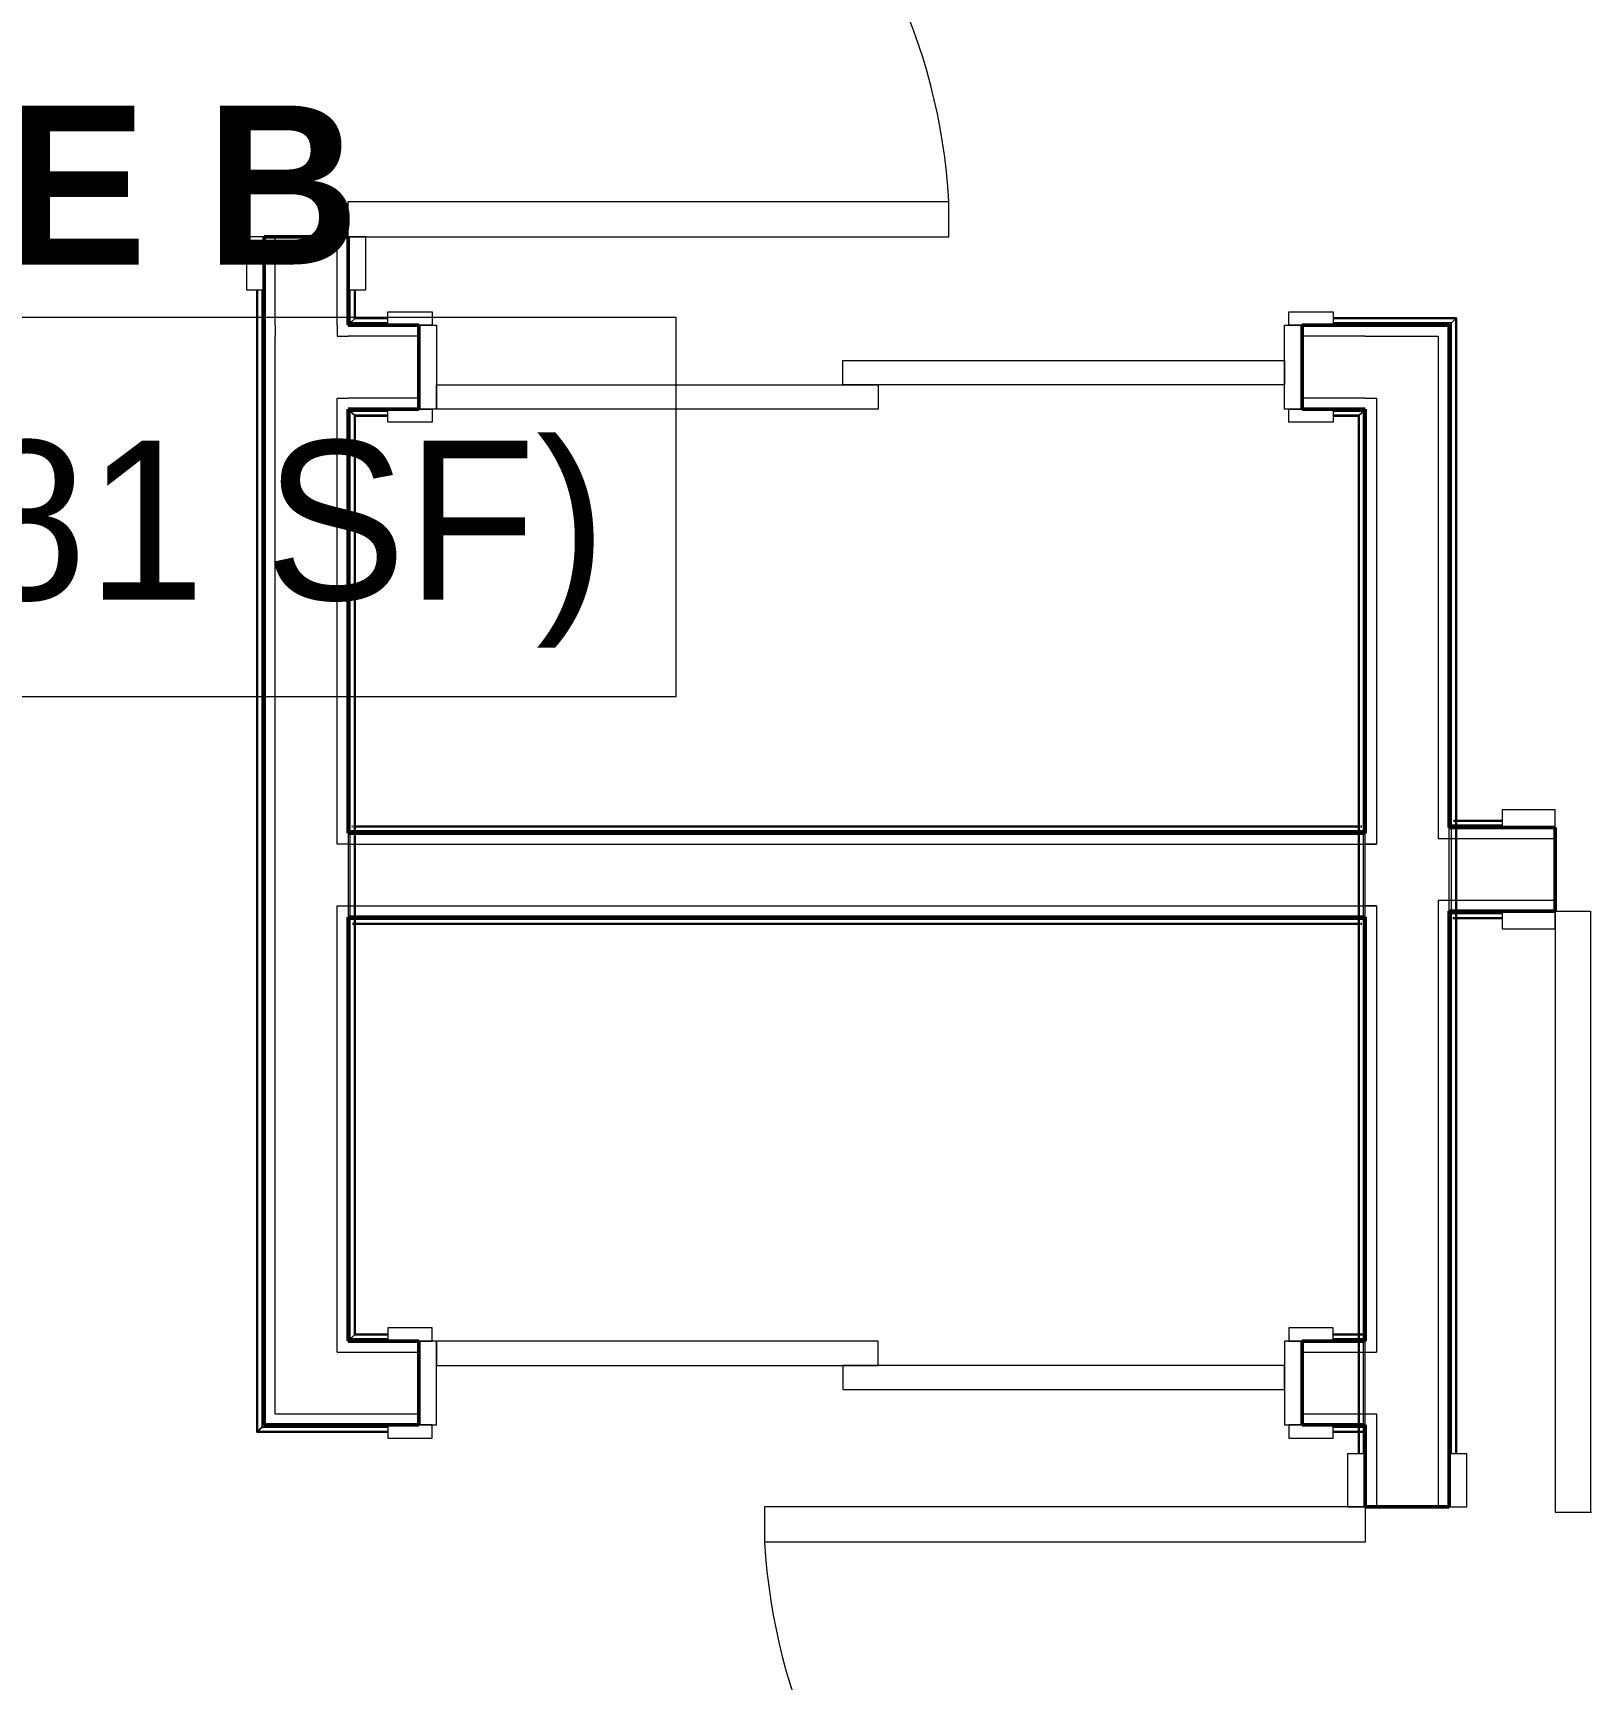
# Model space of a CAD drawing. Header units: inches. Extents: x -4235 to -464, y 9706 to 12425.
# Drawn here: x -3065.1 to -2977.5, y 10543.1 to 10636.3 of the extents above; entities that cross this region are included whole.
import ezdxf

# ---------------------------------------------------------------- set-up
doc = ezdxf.new("R2010")
doc.units = ezdxf.units.IN
doc.header["$MEASUREMENT"] = 0
for name, color, linetype, lineweight in [('0-1', 7, 'Continuous', 5), ('0-2', 10, 'Continuous', 9), ('A-AREA-IDEN', 2, 'Continuous', 9), ('A-DOOR-1', 7, 'Continuous', 9), ('A-DOOR-2', 90, 'Continuous', 20), ('A-DOOR-FRAM-1', 90, 'Continuous', 20), ('A-WALL-1', 250, 'Continuous', 50), ('A-WALL-2', 50, 'Continuous', 13), ('A-WALL-3', 10, 'Continuous', 9), ('A-WALL-4', 254, 'Continuous', 9), ('A-WALL-5', 7, 'Continuous', 9)]:
    doc.layers.add(name, color=color, linetype=linetype, lineweight=lineweight)
doc.styles.add('Century Gothic', font='ufonts.com_century-gothic.ttf', dxfattribs={"height": 9})
doc.styles.add('Century Gothic_B', font='GOTHICB.TTF', dxfattribs={"height": 9})

# ---------------------------------------------------------------- blocks, each defined once
blk = doc.blocks.new('Basic Wall _ INT - W4BØF - _5_8 GYP - 2X4 WOOD_BATT_ - 5_8 GYP_ - ___-2682874-BACKGROUND - 1ST FLOOR')
at = {"layer": 'A-WALL-3'}
blk.add_line((-3052.021, 10624.714), (-3052.021, 10621.714), dxfattribs=at)
at = {"layer": 'A-WALL-4'}
for p, q in [((-3052.372, 10619.714), (-3052.372, 10621.714)), ((-3052.021, 10621.714), (-3052.021, 10619.714))]:
    blk.add_line(p, q, dxfattribs=at)
at = {"layer": 'A-WALL-5'}
for p, q in [((-3052.434, 10619.714), (-3052.434, 10621.714)), ((-3052.146, 10621.714), (-3052.146, 10619.714))]:
    blk.add_line(p, q, dxfattribs=at)
blk = doc.blocks.new('Basic Wall _ INT - W4BØF - _5_8 GYP - 2X4 WOOD_BATT_ - 5_8 GYP_ - ___-2682873-BACKGROUND - 1ST FLOOR')
at = {"layer": 'A-WALL-3'}
for p, q in [((-3047.271, 10624.714), (-3047.271, 10621.714)), ((-3047.271, 10619.714), (-3047.247, 10619.738)), ((-3047.131, 10619.854), (-3047.069, 10619.916)), ((-3047.065, 10619.92), (-3046.919, 10620.066)), ((-3046.919, 10620.066), (-3046.857, 10620.128))]:
    blk.add_line(p, q, dxfattribs=at)
at = {"layer": 'A-WALL-4'}
for p, q in [((-3047.271, 10621.714), (-3047.271, 10619.714)), ((-3046.919, 10620.066), (-3046.919, 10621.714))]:
    blk.add_line(p, q, dxfattribs=at)
at = {"layer": 'A-WALL-5'}
for p, q in [((-3047.146, 10619.839), (-3047.146, 10621.714)), ((-3046.857, 10620.128), (-3046.857, 10621.714))]:
    blk.add_line(p, q, dxfattribs=at)
at = {"layer": 'A-WALL-5', "flags": 128}
for points in [[(-3047.146, 10619.839), (-3047.148, 10619.837), (-3047.157, 10619.828), (-3047.17, 10619.815), (-3047.187, 10619.798), (-3047.206, 10619.779), (-3047.228, 10619.757)], [(-3046.857, 10620.128), (-3046.976, 10620.008), (-3047.068, 10619.917), (-3047.126, 10619.859), (-3047.146, 10619.839)]]:
    blk.add_lwpolyline(points, dxfattribs=at)
blk = doc.blocks.new('Basic Wall _ INT - W4BØF - _5_8 GYP - 2X4 WOOD_BATT_ - 5_8 GYP_ - ___-2682876-BACKGROUND - 1ST FLOOR')
at = {"layer": 'A-WALL-3'}
for p, q in [((-3052.226, 10557.259), (-3052.372, 10557.113)), ((-3052.16, 10557.324), (-3052.222, 10557.263)), ((-3052.021, 10557.464), (-3052.044, 10557.44)), ((-2991.521, 10557.464), (-2993.271, 10557.464)), ((-2989.699, 10557.44), (-2989.699, 10557.464)), ((-2989.699, 10557.4), (-2989.699, 10557.38)), ((-2989.699, 10557.38), (-2989.699, 10557.339)), ((-2989.699, 10557.339), (-2989.699, 10557.32)), ((-2989.699, 10557.263), (-2989.699, 10557.324)), ((-2989.699, 10557.32), (-2989.699, 10557.051)), ((-2989.699, 10557.113), (-2989.699, 10557.259)), ((-3052.372, 10557.113), (-3052.434, 10557.051)), ((-2990.112, 10557.113), (-2990.001, 10557.113)), ((-2989.993, 10557.113), (-2989.907, 10557.113)), ((-2989.901, 10557.113), (-2989.847, 10557.113)), ((-2989.699, 10557.051), (-2989.699, 10557.113))]:
    blk.add_line(p, q, dxfattribs=at)
at = {"layer": 'A-WALL-4'}
for p, q in [((-3045.021, 10557.464), (-3052.021, 10557.464)), ((-2989.699, 10557.464), (-2991.521, 10557.464)), ((-2989.699, 10557.464), (-2989.699, 10557.422)), ((-2989.699, 10557.422), (-2989.699, 10557.4)), ((-3052.372, 10557.113), (-3045.021, 10557.113)), ((-2991.521, 10557.113), (-2990.112, 10557.113)), ((-2990.112, 10557.051), (-2990.001, 10557.051)), ((-2989.993, 10557.051), (-2989.907, 10557.051)), ((-2989.901, 10557.051), (-2989.847, 10557.051))]:
    blk.add_line(p, q, dxfattribs=at)
at = {"layer": 'A-WALL-5'}
for p, q in [((-3052.146, 10557.339), (-3045.021, 10557.339)), ((-2991.521, 10557.339), (-2989.699, 10557.339)), ((-3052.434, 10557.051), (-3045.021, 10557.051)), ((-2991.521, 10557.051), (-2990.112, 10557.051))]:
    blk.add_line(p, q, dxfattribs=at)
at = {"layer": 'A-WALL-5', "flags": 128}
for points in [[(-3052.434, 10557.051), (-3052.315, 10557.17), (-3052.223, 10557.262), (-3052.165, 10557.32), (-3052.146, 10557.339)], [(-3052.146, 10557.339), (-3052.143, 10557.342), (-3052.135, 10557.35), (-3052.121, 10557.363), (-3052.104, 10557.38), (-3052.085, 10557.4), (-3052.063, 10557.422)]]:
    blk.add_lwpolyline(points, dxfattribs=at)
blk = doc.blocks.new('Basic Wall _ INT - W4BØF - _5_8 GYP - 2X4 WOOD_BATT_ - 5_8 GYP_ - ___-2682875-BACKGROUND - 1ST FLOOR')
at = {"layer": 'A-WALL-3'}
for p, q in [((-3047.247, 10562.238), (-3047.271, 10562.214)), ((-3047.069, 10562.416), (-3047.131, 10562.354)), ((-3046.919, 10562.566), (-3047.065, 10562.42)), ((-3046.857, 10562.628), (-3046.919, 10562.566)), ((-3043.271, 10562.214), (-3045.021, 10562.214)), ((-2991.521, 10562.214), (-2993.271, 10562.214)), ((-2990.112, 10562.566), (-2990.012, 10562.566)), ((-2989.993, 10562.566), (-2989.916, 10562.566)), ((-2989.901, 10562.566), (-2989.852, 10562.566)), ((-2989.699, 10562.566), (-2989.699, 10562.628)), ((-2989.699, 10562.628), (-2989.699, 10562.508)), ((-2989.699, 10562.42), (-2989.699, 10562.566)), ((-2989.699, 10562.508), (-2989.699, 10562.359)), ((-2989.699, 10562.354), (-2989.699, 10562.416)), ((-2989.699, 10562.359), (-2989.699, 10562.339)), ((-2989.699, 10562.339), (-2989.699, 10562.337)), ((-2989.699, 10562.337), (-2989.699, 10562.328)), ((-2989.699, 10562.328), (-2989.699, 10562.279)), ((-2989.699, 10562.214), (-2989.699, 10562.238))]:
    blk.add_line(p, q, dxfattribs=at)
at = {"layer": 'A-WALL-4'}
for p, q in [((-3045.021, 10562.214), (-3047.271, 10562.214)), ((-3046.919, 10562.566), (-3045.021, 10562.566)), ((-2991.521, 10562.566), (-2990.112, 10562.566)), ((-2989.699, 10562.214), (-2991.521, 10562.214)), ((-2990.112, 10562.628), (-2990.012, 10562.628)), ((-2989.993, 10562.628), (-2989.916, 10562.628)), ((-2989.901, 10562.628), (-2989.853, 10562.628)), ((-2989.699, 10562.279), (-2989.699, 10562.257)), ((-2989.699, 10562.257), (-2989.699, 10562.214))]:
    blk.add_line(p, q, dxfattribs=at)
at = {"layer": 'A-WALL-5'}
for p, q in [((-3045.021, 10562.339), (-3047.146, 10562.339)), ((-3046.857, 10562.628), (-3045.021, 10562.628)), ((-2991.521, 10562.628), (-2990.112, 10562.628)), ((-2989.699, 10562.339), (-2991.521, 10562.339))]:
    blk.add_line(p, q, dxfattribs=at)
at = {"layer": 'A-WALL-5', "flags": 128}
for points in [[(-3047.228, 10562.257), (-3047.206, 10562.279), (-3047.187, 10562.298), (-3047.17, 10562.315), (-3047.157, 10562.328), (-3047.148, 10562.337), (-3047.146, 10562.339)], [(-3047.146, 10562.339), (-3047.126, 10562.359), (-3047.068, 10562.417), (-3046.976, 10562.508), (-3046.857, 10562.628)]]:
    blk.add_lwpolyline(points, dxfattribs=at)
blk = doc.blocks.new('Basic Wall _ INT - W4BØF - _5_8 GYP - 2X4 WOOD_BATT_ - 5_8 GYP_ - ___-2682878-BACKGROUND - 1ST FLOOR')
at = {"layer": 'A-WALL-3'}
for p, q in [((-2989.699, 10614.964), (-2989.723, 10614.94)), ((-2990.05, 10614.613), (-2990.112, 10614.551)), ((-2989.904, 10614.759), (-2990.05, 10614.613)), ((-2989.839, 10614.824), (-2989.901, 10614.763)), ((-2990.05, 10591.378), (-2990.05, 10591.259)), ((-2990.05, 10591.258), (-2990.05, 10591.167)), ((-2990.05, 10591.167), (-2990.05, 10591.109)), ((-2990.05, 10590.964), (-2990.05, 10590.339)), ((-2989.699, 10586.214), (-2989.699, 10590.964)), ((-2990.05, 10590.318), (-2990.05, 10586.214)), ((-2990.05, 10586.07), (-2990.05, 10586.012)), ((-2990.05, 10586.012), (-2990.05, 10585.921)), ((-2990.05, 10585.92), (-2990.05, 10585.801)), ((-2990.05, 10562.628), (-2990.05, 10562.52)), ((-2990.05, 10562.508), (-2990.05, 10562.426)), ((-2990.05, 10562.417), (-2990.05, 10562.365)), ((-2990.05, 10562.214), (-2990.05, 10557.464)), ((-2989.699, 10557.464), (-2989.699, 10562.214)), ((-2990.05, 10557.32), (-2990.05, 10557.268)), ((-2990.05, 10557.262), (-2990.05, 10557.179)), ((-2990.05, 10557.17), (-2990.05, 10557.062))]:
    blk.add_line(p, q, dxfattribs=at)
at = {"layer": 'A-WALL-4'}
for p, q in [((-2989.699, 10590.964), (-2989.699, 10614.964)), ((-2990.05, 10614.613), (-2990.05, 10591.378)), ((-2990.112, 10591.378), (-2990.112, 10591.259)), ((-2990.112, 10591.258), (-2990.112, 10591.167)), ((-2990.112, 10591.167), (-2990.112, 10591.109)), ((-2990.112, 10590.964), (-2990.112, 10590.339)), ((-2989.824, 10590.964), (-2989.824, 10590.339)), ((-2990.112, 10590.314), (-2990.112, 10586.214)), ((-2989.824, 10590.332), (-2989.824, 10586.214)), ((-2990.112, 10586.07), (-2990.112, 10586.012)), ((-2989.699, 10562.214), (-2989.699, 10586.214)), ((-2990.112, 10586.012), (-2990.112, 10585.921)), ((-2990.112, 10585.92), (-2990.112, 10585.802)), ((-2990.05, 10585.801), (-2990.05, 10562.628)), ((-2990.112, 10562.628), (-2990.112, 10562.522)), ((-2990.112, 10562.508), (-2990.112, 10562.427)), ((-2990.112, 10562.417), (-2990.112, 10562.366)), ((-2990.112, 10562.214), (-2990.112, 10557.464)), ((-2989.824, 10562.214), (-2989.824, 10561.611)), ((-2989.824, 10561.589), (-2989.824, 10558.089)), ((-2990.112, 10557.32), (-2990.112, 10557.269)), ((-2990.112, 10557.262), (-2990.112, 10557.181)), ((-2990.112, 10557.17), (-2990.112, 10557.065)), ((-2989.824, 10558.068), (-2989.824, 10557.464)), ((-2989.699, 10555.839), (-2989.699, 10557.464)), ((-2990.05, 10557.051), (-2990.05, 10555.839))]:
    blk.add_line(p, q, dxfattribs=at)
at = {"layer": 'A-WALL-5'}
for p, q in [((-2990.112, 10614.551), (-2990.112, 10591.378)), ((-2989.824, 10614.839), (-2989.824, 10590.964)), ((-2989.824, 10586.214), (-2989.824, 10562.214)), ((-2990.112, 10585.801), (-2990.112, 10562.628)), ((-2989.824, 10557.464), (-2989.824, 10555.839)), ((-2990.112, 10557.051), (-2990.112, 10555.839))]:
    blk.add_line(p, q, dxfattribs=at)
at = {"layer": 'A-WALL-5', "flags": 128}
for points in [[(-2989.824, 10614.839), (-2989.821, 10614.842), (-2989.813, 10614.85), (-2989.8, 10614.863), (-2989.783, 10614.88), (-2989.763, 10614.9), (-2989.742, 10614.922)], [(-2990.112, 10614.551), (-2989.993, 10614.67), (-2989.901, 10614.762), (-2989.843, 10614.82), (-2989.824, 10614.839)]]:
    blk.add_lwpolyline(points, dxfattribs=at)
blk = doc.blocks.new('Basic Wall _ INT - W4BØF - _5_8 GYP - 2X4 WOOD_BATT_ - 5_8 GYP_ - ___-2682877-BACKGROUND - 1ST FLOOR')
at = {"layer": 'A-WALL-3'}
for p, q in [((-2984.925, 10619.738), (-2984.949, 10619.714)), ((-2984.747, 10619.916), (-2984.809, 10619.854)), ((-2984.598, 10620.066), (-2984.743, 10619.92)), ((-2984.535, 10620.128), (-2984.598, 10620.066)), ((-2984.598, 10591.696), (-2984.598, 10591.583)), ((-2984.949, 10586.539), (-2984.949, 10591.289)), ((-2984.598, 10591.578), (-2984.598, 10591.492)), ((-2984.598, 10591.488), (-2984.598, 10591.434)), ((-2984.598, 10591.253), (-2984.598, 10586.576)), ((-2984.598, 10586.391), (-2984.598, 10586.337)), ((-2984.598, 10586.332), (-2984.598, 10586.245)), ((-2984.598, 10586.238), (-2984.598, 10586.126)), ((-2984.949, 10552.839), (-2984.949, 10555.839))]:
    blk.add_line(p, q, dxfattribs=at)
at = {"layer": 'A-WALL-4'}
for p, q in [((-2984.949, 10591.289), (-2984.949, 10619.714)), ((-2984.598, 10620.066), (-2984.598, 10591.696)), ((-2984.535, 10620.128), (-2984.535, 10620.108)), ((-2984.535, 10591.695), (-2984.535, 10591.583)), ((-2984.824, 10586.552), (-2984.824, 10591.276)), ((-2984.535, 10591.577), (-2984.535, 10591.492)), ((-2984.535, 10591.488), (-2984.535, 10591.434)), ((-2984.535, 10591.246), (-2984.535, 10586.582)), ((-2984.949, 10555.839), (-2984.949, 10586.539)), ((-2984.598, 10586.126), (-2984.598, 10555.839)), ((-2984.535, 10586.391), (-2984.535, 10586.337)), ((-2984.535, 10586.331), (-2984.535, 10586.245)), ((-2984.535, 10586.237), (-2984.535, 10586.126))]:
    blk.add_line(p, q, dxfattribs=at)
at = {"layer": 'A-WALL-5'}
for p, q in [((-2984.824, 10591.289), (-2984.824, 10619.839)), ((-2984.535, 10620.108), (-2984.535, 10591.703)), ((-2984.824, 10555.839), (-2984.824, 10586.539)), ((-2984.535, 10586.126), (-2984.535, 10555.839))]:
    blk.add_line(p, q, dxfattribs=at)
at = {"layer": 'A-WALL-5', "flags": 128}
for points in [[(-2984.906, 10619.757), (-2984.885, 10619.779), (-2984.865, 10619.798), (-2984.848, 10619.815), (-2984.835, 10619.828), (-2984.827, 10619.837), (-2984.824, 10619.839)], [(-2984.824, 10619.839), (-2984.804, 10619.859), (-2984.746, 10619.917), (-2984.655, 10620.008), (-2984.535, 10620.128)]]:
    blk.add_lwpolyline(points, dxfattribs=at)
blk = doc.blocks.new('SWING - SINGLE - FLUSH - 2-10 x 6-8 - PRIVACY-3199407-BACKGROUND - 1ST FLOOR')
at = {"layer": 'A-DOOR-1'}
blk.add_arc((17, 2.375), 34.067, 93.36569, 180, dxfattribs=at)
at = {"layer": 'A-DOOR-2'}
for p, q in [((15, 2.375), (15, 36.383)), ((17, 36.383), (15, 36.383)), ((17, 2.375), (17, 36.383)), ((17, 2.375), (15, 2.375))]:
    blk.add_line(p, q, dxfattribs=at)
at = {"layer": 'A-DOOR-FRAM-1'}
for p, q in [((-17, 3.375), (-20, 3.375)), ((-20, 3.375), (-20, 2.375)), ((-17, 2.375), (-17, 3.375)), ((20, 3.375), (17, 3.375)), ((17, 3.375), (17, 2.375)), ((20, 2.375), (20, 3.375)), ((-20, 2.375), (-17, 2.375)), ((17, 2.375), (20, 2.375)), ((-17, -2.375), (-20, -2.375)), ((-20, -2.375), (-20, -3.375)), ((-17, -3.375), (-17, -2.375)), ((20, -2.375), (17, -2.375)), ((17, -2.375), (17, -3.375)), ((20, -3.375), (20, -2.375)), ((-20, -3.375), (-17, -3.375)), ((17, -3.375), (20, -3.375))]:
    blk.add_line(p, q, dxfattribs=at)
blk = doc.blocks.new('Basic Wall _ INT - W4BØF - _5_8 GYP - 2X4 WOOD_BATT_ - 5_8 GYP_ - ___-2682884-BACKGROUND - 1ST FLOOR')
at = {"layer": 'A-WALL-3'}
for p, q in [((-3052.372, 10557.113), (-3052.226, 10557.259)), ((-3052.222, 10557.263), (-3052.16, 10557.324)), ((-3052.044, 10557.44), (-3052.021, 10557.464)), ((-3052.434, 10557.051), (-3052.372, 10557.113))]:
    blk.add_line(p, q, dxfattribs=at)
at = {"layer": 'A-WALL-4'}
for p, q in [((-3052.372, 10557.113), (-3052.372, 10619.714)), ((-3052.021, 10619.714), (-3052.021, 10557.464))]:
    blk.add_line(p, q, dxfattribs=at)
at = {"layer": 'A-WALL-5'}
for p, q in [((-3052.434, 10557.051), (-3052.434, 10619.714)), ((-3052.146, 10619.714), (-3052.146, 10557.339))]:
    blk.add_line(p, q, dxfattribs=at)
at = {"layer": 'A-WALL-5', "flags": 128}
for points in [[(-3052.146, 10557.339), (-3052.165, 10557.32), (-3052.223, 10557.262), (-3052.315, 10557.17), (-3052.434, 10557.051)], [(-3052.063, 10557.422), (-3052.085, 10557.4), (-3052.104, 10557.38), (-3052.121, 10557.363), (-3052.135, 10557.35), (-3052.143, 10557.342), (-3052.146, 10557.339)]]:
    blk.add_lwpolyline(points, dxfattribs=at)
blk = doc.blocks.new('Basic Wall _ INT - W4BØF - _5_8 GYP - 2X4 WOOD_BATT_ - 5_8 GYP_ - ___-2682883-BACKGROUND - 1ST FLOOR')
at = {"layer": 'A-WALL-3'}
for p, q in [((-3047.247, 10614.94), (-3047.271, 10614.964)), ((-3047.069, 10614.763), (-3047.131, 10614.824)), ((-3046.919, 10614.613), (-3047.065, 10614.759)), ((-3046.857, 10614.551), (-3046.919, 10614.613)), ((-3047.271, 10590.964), (-3047.271, 10586.214)), ((-3046.919, 10591.258), (-3046.919, 10591.377)), ((-3046.919, 10591.167), (-3046.919, 10591.258)), ((-3046.919, 10591.109), (-3046.919, 10591.166)), ((-3046.919, 10586.861), (-3046.919, 10590.964)), ((-3046.919, 10586.214), (-3046.919, 10586.839)), ((-3046.919, 10586.012), (-3046.919, 10586.069)), ((-3046.919, 10585.92), (-3046.919, 10586.011)), ((-3046.919, 10585.801), (-3046.919, 10585.92)), ((-3047.271, 10562.214), (-3047.247, 10562.238)), ((-3047.131, 10562.354), (-3047.069, 10562.416)), ((-3047.065, 10562.42), (-3046.919, 10562.566)), ((-3046.919, 10562.566), (-3046.857, 10562.628))]:
    blk.add_line(p, q, dxfattribs=at)
at = {"layer": 'A-WALL-4'}
for p, q in [((-3047.271, 10614.964), (-3047.271, 10590.964)), ((-3046.919, 10591.377), (-3046.919, 10614.613)), ((-3047.146, 10586.847), (-3047.146, 10590.964)), ((-3046.857, 10591.258), (-3046.857, 10591.377)), ((-3046.857, 10591.167), (-3046.857, 10591.258)), ((-3046.857, 10591.109), (-3046.857, 10591.166)), ((-3046.857, 10586.865), (-3046.857, 10590.964)), ((-3047.271, 10586.214), (-3047.271, 10562.214)), ((-3047.146, 10586.214), (-3047.146, 10586.839)), ((-3046.857, 10586.214), (-3046.857, 10586.839)), ((-3046.857, 10586.012), (-3046.857, 10586.069)), ((-3046.919, 10562.566), (-3046.919, 10585.801)), ((-3046.857, 10585.92), (-3046.857, 10586.011)), ((-3046.857, 10585.801), (-3046.857, 10585.919))]:
    blk.add_line(p, q, dxfattribs=at)
at = {"layer": 'A-WALL-5'}
for p, q in [((-3047.146, 10590.964), (-3047.146, 10614.839)), ((-3046.857, 10591.378), (-3046.857, 10614.551)), ((-3047.146, 10562.339), (-3047.146, 10586.214)), ((-3046.857, 10562.628), (-3046.857, 10585.801))]:
    blk.add_line(p, q, dxfattribs=at)
at = {"layer": 'A-WALL-5', "flags": 128}
for points in [[(-3047.228, 10614.922), (-3047.206, 10614.9), (-3047.187, 10614.88), (-3047.17, 10614.863), (-3047.157, 10614.85), (-3047.148, 10614.842), (-3047.146, 10614.839)], [(-3047.146, 10614.839), (-3047.126, 10614.82), (-3047.068, 10614.762), (-3046.976, 10614.67), (-3046.857, 10614.551)], [(-3047.146, 10562.339), (-3047.148, 10562.337), (-3047.157, 10562.328), (-3047.17, 10562.315), (-3047.187, 10562.298), (-3047.206, 10562.279), (-3047.228, 10562.257)], [(-3046.857, 10562.628), (-3046.976, 10562.508), (-3047.068, 10562.417), (-3047.126, 10562.359), (-3047.146, 10562.339)]]:
    blk.add_lwpolyline(points, dxfattribs=at)
blk = doc.blocks.new('Basic Wall _ INT - W4BØF - _5_8 GYP - 2X4 WOOD_BATT_ - 5_8 GYP_ - ___-2682886-BACKGROUND - 1ST FLOOR')
at = {"layer": 'A-WALL-3'}
for p, q in [((-3047.271, 10614.964), (-3047.247, 10614.94)), ((-3045.021, 10614.964), (-3043.271, 10614.964)), ((-2993.271, 10614.964), (-2991.521, 10614.964)), ((-2989.723, 10614.94), (-2989.699, 10614.964)), ((-3047.131, 10614.824), (-3047.069, 10614.763)), ((-3047.065, 10614.759), (-3046.919, 10614.613)), ((-3046.919, 10614.613), (-3046.857, 10614.551)), ((-2990.112, 10614.551), (-2990.05, 10614.613)), ((-2990.05, 10614.613), (-2989.904, 10614.759)), ((-2989.901, 10614.763), (-2989.839, 10614.824))]:
    blk.add_line(p, q, dxfattribs=at)
at = {"layer": 'A-WALL-4'}
for p, q in [((-3047.271, 10614.964), (-3045.021, 10614.964)), ((-2991.521, 10614.964), (-2989.699, 10614.964)), ((-3045.021, 10614.613), (-3046.919, 10614.613)), ((-2990.05, 10614.613), (-2991.521, 10614.613))]:
    blk.add_line(p, q, dxfattribs=at)
at = {"layer": 'A-WALL-5'}
for p, q in [((-3047.146, 10614.839), (-3045.021, 10614.839)), ((-3045.021, 10614.551), (-3046.857, 10614.551)), ((-2991.521, 10614.839), (-2989.824, 10614.839)), ((-2990.112, 10614.551), (-2991.521, 10614.551))]:
    blk.add_line(p, q, dxfattribs=at)
at = {"layer": 'A-WALL-5', "flags": 128}
for points in [[(-3047.146, 10614.839), (-3047.148, 10614.842), (-3047.157, 10614.85), (-3047.17, 10614.863), (-3047.187, 10614.88), (-3047.206, 10614.9), (-3047.228, 10614.922)], [(-2989.742, 10614.922), (-2989.763, 10614.9), (-2989.783, 10614.88), (-2989.8, 10614.863), (-2989.813, 10614.85), (-2989.821, 10614.842), (-2989.824, 10614.839)], [(-3046.857, 10614.551), (-3046.976, 10614.67), (-3047.068, 10614.762), (-3047.126, 10614.82), (-3047.146, 10614.839)], [(-2989.824, 10614.839), (-2989.843, 10614.82), (-2989.901, 10614.762), (-2989.993, 10614.67), (-2990.112, 10614.551)]]:
    blk.add_lwpolyline(points, dxfattribs=at)
blk = doc.blocks.new('Basic Wall _ INT - W4BØF - _5_8 GYP - 2X4 WOOD_BATT_ - 5_8 GYP_ - ___-2682885-BACKGROUND - 1ST FLOOR')
at = {"layer": 'A-WALL-3'}
for p, q in [((-3047.247, 10619.738), (-3047.271, 10619.714)), ((-3047.069, 10619.916), (-3047.131, 10619.854)), ((-3046.919, 10620.066), (-3047.065, 10619.92)), ((-3046.857, 10620.128), (-3046.919, 10620.066)), ((-3045.021, 10619.714), (-3043.271, 10619.714)), ((-2993.271, 10619.714), (-2991.521, 10619.714)), ((-2984.949, 10619.714), (-2984.925, 10619.738)), ((-2984.809, 10619.854), (-2984.747, 10619.916)), ((-2984.743, 10619.92), (-2984.598, 10620.066)), ((-2984.598, 10620.066), (-2984.535, 10620.128))]:
    blk.add_line(p, q, dxfattribs=at)
at = {"layer": 'A-WALL-4'}
for p, q in [((-3047.271, 10619.714), (-3045.021, 10619.714)), ((-3045.021, 10620.066), (-3046.919, 10620.066)), ((-2984.598, 10620.066), (-2991.521, 10620.066)), ((-2991.521, 10619.714), (-2984.949, 10619.714))]:
    blk.add_line(p, q, dxfattribs=at)
at = {"layer": 'A-WALL-5'}
for p, q in [((-3045.021, 10619.839), (-3047.146, 10619.839)), ((-3045.021, 10620.128), (-3046.857, 10620.128)), ((-2984.535, 10620.128), (-2991.521, 10620.128)), ((-2984.824, 10619.839), (-2991.521, 10619.839))]:
    blk.add_line(p, q, dxfattribs=at)
at = {"layer": 'A-WALL-5', "flags": 128}
for points in [[(-3047.228, 10619.757), (-3047.206, 10619.779), (-3047.187, 10619.798), (-3047.17, 10619.815), (-3047.157, 10619.828), (-3047.148, 10619.837), (-3047.146, 10619.839)], [(-3047.146, 10619.839), (-3047.126, 10619.859), (-3047.068, 10619.917), (-3046.976, 10620.008), (-3046.857, 10620.128)], [(-2984.824, 10619.839), (-2984.827, 10619.837), (-2984.835, 10619.828), (-2984.848, 10619.815), (-2984.865, 10619.798), (-2984.885, 10619.779), (-2984.906, 10619.757)], [(-2984.535, 10620.128), (-2984.655, 10620.008), (-2984.746, 10619.917), (-2984.804, 10619.859), (-2984.824, 10619.839)]]:
    blk.add_lwpolyline(points, dxfattribs=at)
blk = doc.blocks.new('Basic Wall _ INT - W4BØF - _5_8 GYP - 2X4 WOOD_BATT_ - 5_8 GYP_ - ___-2682888-BACKGROUND - 1ST FLOOR')
at = {"layer": 'A-WALL-3'}
for p, q in [((-2984.949, 10591.414), (-2984.949, 10591.703)), ((-2984.949, 10591.703), (-2984.949, 10591.641)), ((-2984.949, 10591.641), (-2984.949, 10591.495)), ((-2984.708, 10591.641), (-2984.535, 10591.641)), ((-2920.574, 10591.641), (-2919.324, 10591.641)), ((-2919.324, 10591.641), (-2919.324, 10591.703)), ((-2919.324, 10591.703), (-2919.324, 10591.414)), ((-2919.324, 10591.495), (-2919.324, 10591.641)), ((-2984.949, 10591.491), (-2984.949, 10591.429)), ((-2984.949, 10591.354), (-2984.949, 10591.414)), ((-2984.949, 10591.313), (-2984.949, 10591.289)), ((-2978.949, 10591.289), (-2981.949, 10591.289)), ((-2941.949, 10591.289), (-2944.949, 10591.289)), ((-2919.324, 10591.289), (-2920.574, 10591.289)), ((-2919.324, 10591.429), (-2919.324, 10591.491)), ((-2919.324, 10591.414), (-2919.324, 10591.332)), ((-2919.324, 10591.332), (-2919.324, 10591.289)), ((-2919.324, 10591.289), (-2919.324, 10591.313))]:
    blk.add_line(p, q, dxfattribs=at)
at = {"layer": 'A-WALL-4'}
for p, q in [((-2984.708, 10591.703), (-2984.535, 10591.703)), ((-2984.535, 10591.641), (-2981.949, 10591.641)), ((-2941.949, 10591.641), (-2920.574, 10591.641)), ((-2920.574, 10591.703), (-2919.324, 10591.703)), ((-2984.949, 10591.332), (-2984.949, 10591.354)), ((-2984.949, 10591.289), (-2984.949, 10591.332)), ((-2981.949, 10591.289), (-2984.949, 10591.289)), ((-2920.574, 10591.289), (-2941.949, 10591.289)), ((-2919.324, 10591.414), (-2920.574, 10591.414))]:
    blk.add_line(p, q, dxfattribs=at)
at = {"layer": 'A-WALL-5'}
for p, q in [((-2984.535, 10591.703), (-2981.949, 10591.703)), ((-2941.949, 10591.703), (-2920.574, 10591.703)), ((-2981.949, 10591.414), (-2984.949, 10591.414)), ((-2920.574, 10591.414), (-2941.949, 10591.414))]:
    blk.add_line(p, q, dxfattribs=at)
blk = doc.blocks.new('Basic Wall _ INT - W4BØF - _5_8 GYP - 2X4 WOOD_BATT_ - 5_8 GYP_ - ___-2682887-BACKGROUND - 1ST FLOOR')
at = {"layer": 'A-WALL-3'}
for p, q in [((-2984.949, 10586.539), (-2984.949, 10586.515)), ((-2984.949, 10586.414), (-2984.949, 10586.475)), ((-2984.949, 10586.126), (-2984.949, 10586.414)), ((-2984.949, 10586.399), (-2984.949, 10586.338)), ((-2984.949, 10586.334), (-2984.949, 10586.188)), ((-2984.949, 10586.188), (-2984.949, 10586.126)), ((-2984.746, 10586.188), (-2984.535, 10586.188)), ((-2978.949, 10586.539), (-2981.949, 10586.539)), ((-2941.949, 10586.539), (-2944.949, 10586.539)), ((-2919.324, 10586.539), (-2920.574, 10586.539)), ((-2920.574, 10586.188), (-2919.324, 10586.188)), ((-2919.324, 10586.539), (-2919.324, 10586.497)), ((-2919.324, 10586.515), (-2919.324, 10586.539)), ((-2919.324, 10586.497), (-2919.324, 10586.414)), ((-2919.324, 10586.414), (-2919.324, 10586.126)), ((-2919.324, 10586.338), (-2919.324, 10586.399)), ((-2919.324, 10586.188), (-2919.324, 10586.334)), ((-2919.324, 10586.126), (-2919.324, 10586.188))]:
    blk.add_line(p, q, dxfattribs=at)
at = {"layer": 'A-WALL-4'}
for p, q in [((-2984.949, 10586.497), (-2984.949, 10586.539)), ((-2981.949, 10586.539), (-2984.949, 10586.539)), ((-2984.949, 10586.475), (-2984.949, 10586.497)), ((-2984.746, 10586.126), (-2984.535, 10586.126)), ((-2984.535, 10586.188), (-2981.949, 10586.188)), ((-2920.574, 10586.539), (-2941.949, 10586.539)), ((-2941.949, 10586.188), (-2920.574, 10586.188)), ((-2920.574, 10586.414), (-2919.324, 10586.414)), ((-2920.574, 10586.126), (-2919.324, 10586.126))]:
    blk.add_line(p, q, dxfattribs=at)
at = {"layer": 'A-WALL-5'}
for p, q in [((-2984.949, 10586.414), (-2981.949, 10586.414)), ((-2984.535, 10586.126), (-2981.949, 10586.126)), ((-2941.949, 10586.414), (-2920.574, 10586.414)), ((-2941.949, 10586.126), (-2920.574, 10586.126))]:
    blk.add_line(p, q, dxfattribs=at)
blk = doc.blocks.new('SLIDING - FLUSH - 4-0 x 6-8-3203584-BACKGROUND - 1ST FLOOR')
at = {"layer": 'A-DOOR-1'}
for p, q in [((-24.25, 3), (-26.75, 3)), ((-26.75, 3), (-26.75, 2.25)), ((-24.25, 2.25), (-24.25, 3)), ((24.25, 3), (24.25, 2.25)), ((26.75, 3), (24.25, 3)), ((26.75, 2.25), (26.75, 3)), ((-26.75, 2.25), (-24.25, 2.25)), ((24.25, 2.25), (26.75, 2.25)), ((-24.25, -2.5), (-26.75, -2.5)), ((-26.75, -2.5), (-26.75, -3.25)), ((-24.25, -3.25), (-24.25, -2.5)), ((26.75, -2.5), (24.25, -2.5)), ((24.25, -2.5), (24.25, -3.25)), ((26.75, -3.25), (26.75, -2.5)), ((-26.75, -3.25), (-24.25, -3.25)), ((24.25, -3.25), (26.75, -3.25))]:
    blk.add_line(p, q, dxfattribs=at)
at = {"layer": 'A-DOOR-2'}
for p, q in [((1, 2.25), (-24, 2.25)), ((-24, 2.25), (-24, 0.875)), ((1, 0.875), (1, 2.25)), ((-24, 0.875), (1, 0.875)), ((24, 0.875), (-1, 0.875)), ((-1, 0.875), (-1, -0.5)), ((24, -0.5), (24, 0.875)), ((-1, -0.5), (24, -0.5))]:
    blk.add_line(p, q, dxfattribs=at)
at = {"layer": 'A-DOOR-FRAM-1'}
for p, q in [((-24, 2.25), (-25, 2.25)), ((-25, 2.25), (-25, -2.5)), ((-24, -2.5), (-24, 2.25)), ((25, 2.25), (24, 2.25)), ((24, 2.25), (24, -2.5)), ((25, -2.5), (25, 2.25)), ((-25, -2.5), (-24, -2.5)), ((24, -2.5), (25, -2.5))]:
    blk.add_line(p, q, dxfattribs=at)
blk = doc.blocks.new('Basic Wall _ INT - W4BØF - _5_8 GYP - 2X4 WOOD_BATT_ - 5_8 GYP_ - ___-2682890-BACKGROUND - 1ST FLOOR')
at = {"layer": 'A-WALL-3'}
for p, q in [((-3047.271, 10591.167), (-3047.271, 10591.378)), ((-3047.271, 10591.378), (-3047.271, 10591.316)), ((-3047.271, 10591.316), (-3047.271, 10591.17)), ((-3047.271, 10591.089), (-3047.271, 10591.167)), ((-3047.271, 10591.166), (-3047.271, 10591.104)), ((-3047.271, 10591.029), (-3047.271, 10591.089)), ((-3047.271, 10590.988), (-3047.271, 10590.964)), ((-3047.068, 10591.316), (-3047.017, 10591.316)), ((-3046.976, 10591.316), (-3046.857, 10591.316)), ((-2990.112, 10591.316), (-2989.993, 10591.316)), ((-2989.958, 10591.316), (-2989.901, 10591.316)), ((-2989.699, 10591.316), (-2989.699, 10591.378)), ((-2989.699, 10591.378), (-2989.699, 10591.089)), ((-2989.699, 10591.17), (-2989.699, 10591.316)), ((-2989.699, 10591.104), (-2989.699, 10591.166)), ((-2989.699, 10591.089), (-2989.699, 10591.065)), ((-2989.699, 10591.065), (-2989.699, 10591.029)), ((-2989.699, 10590.964), (-2989.699, 10590.988))]:
    blk.add_line(p, q, dxfattribs=at)
at = {"layer": 'A-WALL-4'}
for p, q in [((-3047.271, 10591.007), (-3047.271, 10591.029)), ((-3047.271, 10590.964), (-3047.271, 10591.007)), ((-2989.699, 10590.964), (-3047.271, 10590.964)), ((-3047.068, 10591.378), (-3047.017, 10591.378)), ((-3046.976, 10591.378), (-3046.857, 10591.378)), ((-3046.857, 10591.316), (-2990.112, 10591.316)), ((-2990.112, 10591.378), (-2989.993, 10591.378)), ((-2989.958, 10591.378), (-2989.901, 10591.378)), ((-2989.699, 10591.029), (-2989.699, 10591.007)), ((-2989.699, 10591.007), (-2989.699, 10590.964))]:
    blk.add_line(p, q, dxfattribs=at)
at = {"layer": 'A-WALL-5'}
for p, q in [((-2989.699, 10591.089), (-3047.271, 10591.089)), ((-3046.857, 10591.378), (-2990.112, 10591.378))]:
    blk.add_line(p, q, dxfattribs=at)
blk = doc.blocks.new('Basic Wall _ INT - W4BØF - _5_8 GYP - 2X4 WOOD_BATT_ - 5_8 GYP_ - ___-2682889-BACKGROUND - 1ST FLOOR')
at = {"layer": 'A-WALL-3'}
for p, q in [((-3047.271, 10586.214), (-3047.271, 10586.19)), ((-3047.271, 10586.089), (-3047.271, 10586.15)), ((-3047.271, 10585.92), (-3047.271, 10586.089)), ((-3047.271, 10586.074), (-3047.271, 10586.013)), ((-2989.699, 10586.19), (-2989.699, 10586.214)), ((-2989.699, 10586.15), (-2989.699, 10586.089)), ((-2989.699, 10586.089), (-2989.699, 10585.92)), ((-2989.699, 10586.013), (-2989.699, 10586.074)), ((-3047.271, 10586.009), (-3047.271, 10585.863)), ((-3047.271, 10585.801), (-3047.271, 10585.92)), ((-3047.271, 10585.863), (-3047.271, 10585.801)), ((-3047.027, 10585.863), (-3046.857, 10585.863)), ((-2990.112, 10585.863), (-2989.993, 10585.863)), ((-2989.95, 10585.863), (-2989.901, 10585.863)), ((-2989.699, 10585.863), (-2989.699, 10586.009)), ((-2989.699, 10585.92), (-2989.699, 10585.801)), ((-2989.699, 10585.801), (-2989.699, 10585.863))]:
    blk.add_line(p, q, dxfattribs=at)
at = {"layer": 'A-WALL-4'}
for p, q in [((-3047.271, 10586.172), (-3047.271, 10586.214)), ((-2989.699, 10586.214), (-3047.271, 10586.214)), ((-3047.271, 10586.15), (-3047.271, 10586.172)), ((-2989.699, 10586.214), (-2989.699, 10586.172)), ((-2989.699, 10586.172), (-2989.699, 10586.15)), ((-3047.027, 10585.801), (-3046.857, 10585.801)), ((-3046.857, 10585.863), (-2990.112, 10585.863)), ((-2990.112, 10585.801), (-2989.993, 10585.801)), ((-2989.95, 10585.801), (-2989.901, 10585.801))]:
    blk.add_line(p, q, dxfattribs=at)
at = {"layer": 'A-WALL-5'}
for p, q in [((-3047.271, 10586.089), (-2989.699, 10586.089)), ((-3046.857, 10585.801), (-2990.112, 10585.801))]:
    blk.add_line(p, q, dxfattribs=at)
blk = doc.blocks.new('SLIDING - FLUSH - 4-0 x 6-8-3203583-BACKGROUND - 1ST FLOOR')
at = {"layer": 'A-DOOR-1'}
for p, q in [((-26.75, 3.25), (-24.25, 3.25)), ((-26.75, 2.5), (-26.75, 3.25)), ((-24.25, 3.25), (-24.25, 2.5)), ((24.25, 3.25), (26.75, 3.25)), ((24.25, 2.5), (24.25, 3.25)), ((26.75, 3.25), (26.75, 2.5)), ((-24.25, 2.5), (-26.75, 2.5)), ((26.75, 2.5), (24.25, 2.5)), ((-26.75, -2.25), (-24.25, -2.25)), ((-26.75, -3), (-26.75, -2.25)), ((-24.25, -2.25), (-24.25, -3)), ((24.25, -2.25), (26.75, -2.25)), ((24.25, -3), (24.25, -2.25)), ((26.75, -2.25), (26.75, -3)), ((-24.25, -3), (-26.75, -3)), ((26.75, -3), (24.25, -3))]:
    blk.add_line(p, q, dxfattribs=at)
at = {"layer": 'A-DOOR-2'}
for p, q in [((-1, -0.875), (-1, 0.5)), ((-1, 0.5), (24, 0.5)), ((24, 0.5), (24, -0.875)), ((-24, -2.25), (-24, -0.875)), ((-24, -0.875), (1, -0.875)), ((24, -0.875), (-1, -0.875)), ((1, -0.875), (1, -2.25)), ((1, -2.25), (-24, -2.25))]:
    blk.add_line(p, q, dxfattribs=at)
at = {"layer": 'A-DOOR-FRAM-1'}
for p, q in [((-25, -2.25), (-25, 2.5)), ((-25, 2.5), (-24, 2.5)), ((-24, 2.5), (-24, -2.25)), ((24, 2.5), (25, 2.5)), ((24, -2.25), (24, 2.5)), ((25, 2.5), (25, -2.25)), ((-24, -2.25), (-25, -2.25)), ((25, -2.25), (24, -2.25))]:
    blk.add_line(p, q, dxfattribs=at)
blk = doc.blocks.new('CTR - 1st Phase - Unit Layouts_rvt-1-BACKGROUND - 1ST FLOOR')
at = {"layer": 'A-WALL-1'}
for p, q in [((-3052.021, 10624.714), (-3052.021, 10619.714)), ((-3047.271, 10624.714), (-3052.021, 10624.714)), ((-3047.271, 10619.714), (-3047.271, 10624.714)), ((-3052.021, 10619.714), (-3052.021, 10562.214)), ((-3043.271, 10619.714), (-3047.271, 10619.714)), ((-3043.271, 10614.964), (-3043.271, 10619.714)), ((-2989.699, 10619.714), (-2993.271, 10619.714)), ((-2993.271, 10619.714), (-2993.271, 10614.964)), ((-2985.574, 10619.714), (-2989.699, 10619.714)), ((-2984.949, 10619.714), (-2985.574, 10619.714)), ((-2984.949, 10591.289), (-2984.949, 10619.714)), ((-3047.271, 10590.964), (-3047.271, 10614.964)), ((-3047.271, 10614.964), (-3043.271, 10614.964)), ((-2993.271, 10614.964), (-2989.699, 10614.964)), ((-2989.699, 10614.964), (-2989.699, 10590.964)), ((-2989.699, 10590.964), (-3047.271, 10590.964)), ((-2978.949, 10591.289), (-2984.949, 10591.289)), ((-2978.949, 10586.539), (-2978.949, 10591.289)), ((-3047.271, 10562.214), (-3047.271, 10586.214)), ((-3047.271, 10586.214), (-2989.699, 10586.214)), ((-2989.699, 10586.214), (-2989.699, 10562.214)), ((-2984.949, 10552.839), (-2984.949, 10586.539)), ((-2984.949, 10586.539), (-2978.949, 10586.539)), ((-3052.021, 10562.214), (-3052.021, 10558.089)), ((-3043.271, 10562.214), (-3047.271, 10562.214)), ((-3043.271, 10557.464), (-3043.271, 10562.214)), ((-2989.699, 10562.214), (-2993.271, 10562.214)), ((-2993.271, 10562.214), (-2993.271, 10557.464)), ((-3052.021, 10558.089), (-3052.021, 10557.464)), ((-3052.021, 10557.464), (-3043.271, 10557.464)), ((-2993.271, 10557.464), (-2989.699, 10557.464)), ((-2989.699, 10557.464), (-2989.699, 10552.839)), ((-2989.699, 10552.839), (-2984.949, 10552.839))]:
    blk.add_line(p, q, dxfattribs=at)
at = {"layer": 'A-WALL-2'}
for p, q in [((-3051.396, 10619.714), (-3051.396, 10624.714)), ((-3047.896, 10619.714), (-3047.896, 10624.714)), ((-3051.396, 10619.714), (-3051.396, 10619.089)), ((-3047.896, 10619.714), (-3047.896, 10619.089)), ((-3051.396, 10562.214), (-3051.396, 10619.089)), ((-3047.896, 10619.089), (-3047.271, 10619.089)), ((-3043.271, 10619.089), (-3047.271, 10619.089)), ((-2989.699, 10619.089), (-2993.271, 10619.089)), ((-2989.699, 10619.089), (-2989.074, 10619.089)), ((-2989.074, 10619.089), (-2985.574, 10619.089)), ((-2985.574, 10619.089), (-2985.574, 10590.664)), ((-3047.896, 10590.339), (-3047.896, 10615.589)), ((-3047.896, 10615.589), (-3047.271, 10615.589)), ((-3043.271, 10615.589), (-3047.271, 10615.589)), ((-2989.699, 10615.589), (-2993.271, 10615.589)), ((-2989.699, 10615.589), (-2989.074, 10615.589)), ((-2989.074, 10615.589), (-2989.074, 10590.339)), ((-3047.271, 10590.339), (-3047.896, 10590.339)), ((-3047.271, 10590.339), (-2989.699, 10590.339)), ((-2989.699, 10590.339), (-2989.074, 10590.339)), ((-2989.074, 10590.339), (-2989.699, 10590.339)), ((-2985.574, 10590.664), (-2984.949, 10590.664)), ((-2984.949, 10590.664), (-2978.949, 10590.664)), ((-2985.574, 10587.164), (-2985.574, 10552.839)), ((-2985.574, 10587.164), (-2984.949, 10587.164)), ((-2984.949, 10587.164), (-2978.949, 10587.164)), ((-3047.896, 10562.214), (-3047.896, 10586.839)), ((-3047.896, 10586.839), (-3047.271, 10586.839)), ((-3047.271, 10586.839), (-2989.699, 10586.839)), ((-2989.074, 10586.839), (-2989.699, 10586.839)), ((-2989.699, 10586.839), (-2989.074, 10586.839)), ((-2989.074, 10586.839), (-2989.074, 10561.589)), ((-3051.396, 10561.589), (-3051.396, 10562.214)), ((-3047.896, 10561.589), (-3047.896, 10562.214)), ((-3051.396, 10558.089), (-3051.396, 10561.589)), ((-3047.896, 10561.589), (-3043.271, 10561.589)), ((-2993.271, 10561.589), (-2989.699, 10561.589)), ((-2989.699, 10561.589), (-2989.074, 10561.589)), ((-3051.396, 10558.089), (-3043.271, 10558.089)), ((-2993.271, 10558.089), (-2989.699, 10558.089)), ((-2989.699, 10558.089), (-2989.074, 10558.089)), ((-2989.074, 10558.089), (-2989.074, 10552.839))]:
    blk.add_line(p, q, dxfattribs=at)
at = {"layer": 'A-WALL-3'}
for p, q in [((-3052.021, 10624.714), (-3052.021, 10621.714)), ((-3047.271, 10621.714), (-3047.271, 10624.714)), ((-3052.021, 10621.714), (-3052.021, 10619.714)), ((-3047.271, 10619.714), (-3047.271, 10621.714)), ((-3052.021, 10619.714), (-3052.021, 10562.214)), ((-3045.021, 10619.714), (-3047.271, 10619.714)), ((-3043.271, 10619.714), (-3045.021, 10619.714)), ((-3043.271, 10619.714), (-3043.271, 10614.964)), ((-2993.271, 10614.964), (-2993.271, 10619.714)), ((-2991.521, 10619.714), (-2993.271, 10619.714)), ((-2989.699, 10619.714), (-2991.521, 10619.714)), ((-2989.699, 10619.714), (-2984.949, 10619.714)), ((-2984.949, 10591.703), (-2984.949, 10619.714)), ((-3047.271, 10591.378), (-3047.271, 10614.964)), ((-3047.271, 10614.964), (-3045.021, 10614.964)), ((-3045.021, 10614.964), (-3043.271, 10614.964)), ((-2993.271, 10614.964), (-2991.521, 10614.964)), ((-2991.521, 10614.964), (-2989.699, 10614.964)), ((-2989.699, 10614.964), (-2989.699, 10591.378)), ((-2984.949, 10591.434), (-2984.949, 10591.703)), ((-3047.271, 10591.109), (-3047.271, 10591.378)), ((-3047.018, 10590.964), (-3047.068, 10590.964)), ((-3046.857, 10590.964), (-3046.976, 10590.964)), ((-2990.112, 10590.964), (-3046.857, 10590.964)), ((-2989.993, 10590.964), (-2990.112, 10590.964)), ((-2989.901, 10590.964), (-2989.958, 10590.964)), ((-2989.699, 10591.378), (-2989.699, 10591.109)), ((-2984.535, 10591.289), (-2984.707, 10591.289)), ((-2981.949, 10591.289), (-2984.535, 10591.289)), ((-2978.949, 10591.289), (-2981.949, 10591.289)), ((-3047.271, 10585.801), (-3047.271, 10586.07)), ((-3047.026, 10586.214), (-3046.857, 10586.214)), ((-3046.857, 10586.214), (-2990.112, 10586.214)), ((-2990.112, 10586.214), (-2989.993, 10586.214)), ((-2989.951, 10586.214), (-2989.901, 10586.214)), ((-2989.699, 10586.07), (-2989.699, 10585.801)), ((-2984.949, 10586.126), (-2984.949, 10586.395)), ((-2984.949, 10555.839), (-2984.949, 10586.126)), ((-2984.746, 10586.539), (-2984.535, 10586.539)), ((-2984.535, 10586.539), (-2981.949, 10586.539)), ((-2981.949, 10586.539), (-2978.949, 10586.539)), ((-3047.271, 10562.214), (-3047.271, 10585.801)), ((-2989.699, 10585.801), (-2989.699, 10562.628)), ((-3052.021, 10557.464), (-3052.021, 10562.214)), ((-3045.021, 10562.214), (-3047.271, 10562.214)), ((-3043.271, 10562.214), (-3045.021, 10562.214)), ((-3043.271, 10562.214), (-3043.271, 10557.464)), ((-2991.521, 10562.214), (-2993.271, 10562.214)), ((-2993.271, 10557.795), (-2993.271, 10562.214)), ((-2990.112, 10562.214), (-2991.521, 10562.214)), ((-2990.011, 10562.214), (-2990.112, 10562.214)), ((-2989.915, 10562.214), (-2989.993, 10562.214)), ((-2989.852, 10562.214), (-2989.901, 10562.214)), ((-2989.699, 10562.628), (-2989.699, 10562.359)), ((-3052.021, 10557.464), (-3045.021, 10557.464)), ((-2993.271, 10557.464), (-2991.521, 10557.464)), ((-2991.521, 10557.464), (-2990.112, 10557.464)), ((-2990.112, 10557.464), (-2990.002, 10557.464)), ((-2989.993, 10557.464), (-2989.908, 10557.464)), ((-2989.901, 10557.464), (-2989.848, 10557.464)), ((-2989.699, 10557.32), (-2989.699, 10557.051)), ((-2989.699, 10557.051), (-2989.699, 10555.839)), ((-2984.949, 10552.839), (-2984.949, 10555.839))]:
    blk.add_line(p, q, dxfattribs=at)
at = {"layer": 'A-WALL-4'}
for p, q in [((-3052.021, 10624.714), (-3047.271, 10624.714)), ((-2978.949, 10591.289), (-2978.949, 10586.539)), ((-2984.949, 10552.839), (-2989.699, 10552.839))]:
    blk.add_line(p, q, dxfattribs=at)
at = {"layer": '0-2'}
for name, p in [('Basic Wall _ INT - W4BØF - _5_8 GYP - 2X4 WOOD_BATT_ - 5_8 GYP_ - ___-2682874-BACKGROUND - 1ST FLOOR', (0, 0)), ('Basic Wall _ INT - W4BØF - _5_8 GYP - 2X4 WOOD_BATT_ - 5_8 GYP_ - ___-2682873-BACKGROUND - 1ST FLOOR', (0, 0)), ('Basic Wall _ INT - W4BØF - _5_8 GYP - 2X4 WOOD_BATT_ - 5_8 GYP_ - ___-2682884-BACKGROUND - 1ST FLOOR', (0, 0)), ('Basic Wall _ INT - W4BØF - _5_8 GYP - 2X4 WOOD_BATT_ - 5_8 GYP_ - ___-2682885-BACKGROUND - 1ST FLOOR', (0, 0)), ('SLIDING - FLUSH - 4-0 x 6-8-3203583-BACKGROUND - 1ST FLOOR', (-3018.271, 10617.214)), ('Basic Wall _ INT - W4BØF - _5_8 GYP - 2X4 WOOD_BATT_ - 5_8 GYP_ - ___-2682877-BACKGROUND - 1ST FLOOR', (0, 0)), ('Basic Wall _ INT - W4BØF - _5_8 GYP - 2X4 WOOD_BATT_ - 5_8 GYP_ - ___-2682883-BACKGROUND - 1ST FLOOR', (0, 0)), ('Basic Wall _ INT - W4BØF - _5_8 GYP - 2X4 WOOD_BATT_ - 5_8 GYP_ - ___-2682886-BACKGROUND - 1ST FLOOR', (0, 0)), ('Basic Wall _ INT - W4BØF - _5_8 GYP - 2X4 WOOD_BATT_ - 5_8 GYP_ - ___-2682878-BACKGROUND - 1ST FLOOR', (0, 0)), ('Basic Wall _ INT - W4BØF - _5_8 GYP - 2X4 WOOD_BATT_ - 5_8 GYP_ - ___-2682888-BACKGROUND - 1ST FLOOR', (0, 0)), ('Basic Wall _ INT - W4BØF - _5_8 GYP - 2X4 WOOD_BATT_ - 5_8 GYP_ - ___-2682890-BACKGROUND - 1ST FLOOR', (0, 0)), ('Basic Wall _ INT - W4BØF - _5_8 GYP - 2X4 WOOD_BATT_ - 5_8 GYP_ - ___-2682889-BACKGROUND - 1ST FLOOR', (0, 0)), ('Basic Wall _ INT - W4BØF - _5_8 GYP - 2X4 WOOD_BATT_ - 5_8 GYP_ - ___-2682887-BACKGROUND - 1ST FLOOR', (0, 0)), ('SLIDING - FLUSH - 4-0 x 6-8-3203584-BACKGROUND - 1ST FLOOR', (-3018.271, 10559.964)), ('Basic Wall _ INT - W4BØF - _5_8 GYP - 2X4 WOOD_BATT_ - 5_8 GYP_ - ___-2682875-BACKGROUND - 1ST FLOOR', (0, 0)), ('Basic Wall _ INT - W4BØF - _5_8 GYP - 2X4 WOOD_BATT_ - 5_8 GYP_ - ___-2682876-BACKGROUND - 1ST FLOOR', (0, 0))]:
    blk.add_blockref(name, p, dxfattribs=at)
for p, rotation in [((-3049.646, 10641.714), 270.0000000000024), ((-2961.949, 10588.914), 180), ((-2987.324, 10535.839), 89.99999999999994)]:
    blk.add_blockref('SWING - SINGLE - FLUSH - 2-10 x 6-8 - PRIVACY-3199407-BACKGROUND - 1ST FLOOR', p, dxfattribs=dict(at, rotation=rotation))

msp = doc.modelspace()

# ---------------------------------------------------------------- linework, layer by layer
at = {"layer": 'A-AREA-IDEN', "flags": 128}
msp.add_lwpolyline([(-3113.223, 10620.172), (-3028.722, 10620.172), (-3028.722, 10598.676), (-3113.223, 10598.676)], close=True, dxfattribs=at)

# ---------------------------------------------------------------- block references
at = {"layer": '0-1'}
msp.add_blockref('CTR - 1st Phase - Unit Layouts_rvt-1-BACKGROUND - 1ST FLOOR', (0, 0), dxfattribs=at)

# ---------------------------------------------------------------- texts
at = {"layer": 'A-AREA-IDEN', "char_height": 9, "attachment_point": 1}
for s, insert, width, style in [('TYPE B', (-3090.097, 10632.145), 46.359, 'Century Gothic_B'), ('135 - (681 SF)', (-3110.223, 10613.172), 94.839, 'Century Gothic')]:
    msp.add_mtext(s, dxfattribs=dict(at, insert=insert, width=width, style=style))

doc.saveas('drawing.dxf')
